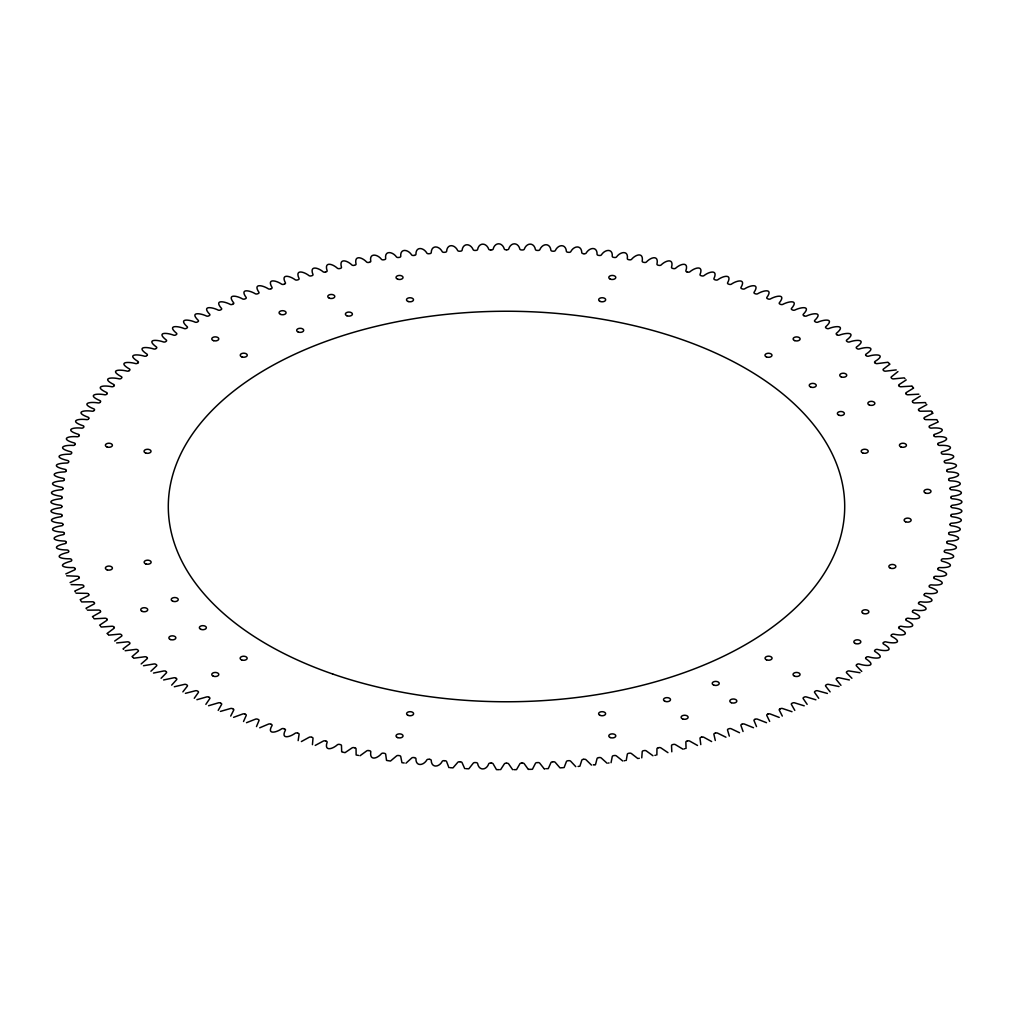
<?xml version="1.0" encoding="UTF-8"?>
<svg xmlns="http://www.w3.org/2000/svg" width="1013" height="1013" viewBox="0 0 1013 1013"><rect width="100%" height="100%" fill="white"/><g stroke="black" fill="none" stroke-linecap="round" stroke-linejoin="round"><path stroke-width="1.5" d="M671.796 751.798L671.53 745.733A1.874 1.089 0 0 1 672.784 744.568L673.328 744.441A1.874 1.089 0 0 1 675.532 744.707L682.965 749.189M656.867 754.976L656.956 748.822A1.874 1.089 0 0 1 658.298 747.771M641.761 757.851L642.217 751.709A1.874 1.089 0 0 1 643.622 750.684L644.167 750.582A1.874 1.089 0 0 1 646.345 750.937L652.967 755.749M611.054 762.688L612.257 756.572A1.874 1.089 0 0 1 613.777 755.609L614.347 755.533A1.874 1.089 0 0 1 616.461 755.964L622.754 761.004M595.505 764.638L597.075 758.547A1.874 1.089 0 0 1 598.658 757.623M256.479 726.587L258.973 720.61A1.874 1.089 0 0 0 258.112 719.407L257.758 719.268A1.874 1.089 0 0 0 255.377 719.205L246.488 722.7M579.854 766.271L581.791 760.219A1.874 1.089 0 0 1 583.425 759.332L583.463 759.319M564.102 767.601L566.406 761.586A1.874 1.089 0 0 1 568.09 760.725L568.66 760.674A1.874 1.089 0 0 1 570.699 761.232L575.777 766.651M205.854 704.364L209.767 698.641A1.874 1.089 0 0 0 209.21 697.375L209.096 697.324M500.599 769.677L504.335 763.916A1.874 1.089 0 0 1 506.209 763.194M171.678 685.13L176.604 679.672A1.874 1.089 0 0 0 176.275 678.393M161.092 678.279L166.347 672.923A1.874 1.089 0 0 0 166.094 671.632L165.815 671.442M150.912 671.214L156.483 665.972A1.874 1.089 0 0 0 156.319 664.667L155.977 664.427A1.874 1.089 0 0 0 153.824 663.996L143.504 665.731M898.936 627.161A1.874 1.089 0 0 0 899.151 628.453C911.865 634.733 902.431 636.151 893.707 634.125A1.874 1.089 0 0 0 891.693 634.708L891.478 634.923M141.174 663.946L147.062 658.817A1.874 1.089 0 0 0 146.974 657.513M129.411 370.505L129.601 370.327A1.874 1.089 0 0 0 129.537 369.023C117.331 362.046 127.575 361.35 135.653 363.591A1.874 1.089 0 0 0 137.73 363.097L137.983 362.882M883.475 642.597L883.716 642.381A1.874 1.089 0 0 1 885.767 641.849C893.897 643.913 904.153 643.04 891.655 636.367A1.874 1.089 0 0 1 891.402 634.999M883.437 642.635L883.425 642.647A1.874 1.089 0 0 0 883.463 643.977C895.555 650.903 885.539 651.688 877.347 649.409A1.874 1.089 0 0 0 875.27 649.903L874.979 650.143A1.874 1.089 0 0 0 874.928 651.486C886.679 658.729 876.41 659.184 868.483 656.791A1.874 1.089 0 0 0 866.368 657.247L866.178 657.399M138.034 362.831L138.059 362.819A1.874 1.089 0 0 0 138.072 361.514C126.232 354.221 136.679 353.841 144.517 356.209A1.874 1.089 0 0 0 146.632 355.753M405.96 763.22L411.683 758.028A1.874 1.089 0 0 1 413.773 757.547L414.266 757.61M889.958 364.148L883.564 368.96A1.874 1.089 0 0 0 883.399 370.327M146.91 355.538L146.974 355.487A1.874 1.089 0 0 0 147.062 354.183C135.615 346.585 146.214 346.522 153.824 349.004A1.874 1.089 0 0 0 155.964 348.599L156.065 348.51M114.672 641.039L121.459 636.291A1.874 1.089 0 0 0 121.598 634.999L121.307 634.708A1.874 1.089 0 0 0 119.293 634.125L108.771 635.138M156.205 348.409L156.319 348.333A1.874 1.089 0 0 0 156.483 347.028C145.682 339.228 156.103 339.342 163.562 341.989A1.874 1.089 0 0 0 165.714 341.622L166.094 341.368A1.874 1.089 0 0 0 166.347 340.077C155.875 331.935 166.601 332.479 173.704 335.189A1.874 1.089 0 0 0 175.895 334.86L176.275 334.607A1.874 1.089 0 0 0 176.604 333.328C166.55 324.983 177.44 325.755 184.265 328.579A1.874 1.089 0 0 0 186.468 328.301L186.873 328.06A1.874 1.089 0 0 0 187.278 326.781C177.819 318.285 188.633 319.272 195.218 322.197A1.874 1.089 0 0 0 197.434 321.969L197.852 321.729A1.874 1.089 0 0 0 198.333 320.463C189.266 311.662 200.105 313.004 206.551 316.043A1.874 1.089 0 0 0 208.779 315.853L209.21 315.625A1.874 1.089 0 0 0 209.767 314.359C201.22 305.432 212.008 306.99 218.251 310.117A1.874 1.089 0 0 0 220.479 309.965L220.923 309.75A1.874 1.089 0 0 0 221.568 308.509C213.528 299.379 224.253 301.19 230.293 304.419A1.874 1.089 0 0 0 232.534 304.318L232.572 304.305M856.745 664.617L856.681 664.667A1.874 1.089 0 0 0 856.517 665.972L861.759 671.442M857.023 664.427L857.036 664.401A1.874 1.089 0 0 1 859.176 663.996C866.786 666.478 877.372 666.402 865.938 658.817A1.874 1.089 0 0 1 866.026 657.513M859.986 672.721L849.438 671.011A1.874 1.089 0 0 0 847.286 671.378L847.02 671.556A1.874 1.089 0 0 0 846.665 672.923L851.908 678.279M906.217 379.938L899.151 384.547A1.874 1.089 0 0 0 898.936 385.839M360.033 755.749L366.655 750.937A1.874 1.089 0 0 1 368.833 750.582M849.375 679.964L839.296 677.811A1.874 1.089 0 0 0 837.105 678.14L837.017 678.204M913.625 388.068L906.293 392.538A1.874 1.089 0 0 0 905.989 393.816M836.725 678.393L836.751 678.368A1.874 1.089 0 0 0 836.396 679.672L840.967 685.358M839.03 686.548L828.735 684.421A1.874 1.089 0 0 0 826.532 684.699L826.127 684.94A1.874 1.089 0 0 0 825.722 686.219L830.128 691.879M818.732 698.286L814.667 692.537A1.874 1.089 0 0 1 815.148 691.271L815.566 691.031A1.874 1.089 0 0 1 817.782 690.803L827.406 693.449M80.154 599.709L88.27 595.72A1.874 1.089 0 0 0 88.802 594.454M932.846 413.291L924.73 417.28A1.874 1.089 0 0 0 924.198 418.546M301.368 741.554L309.104 737.312A1.874 1.089 0 0 1 311.333 737.147L311.46 737.185M804.221 705.82L794.749 702.883A1.874 1.089 0 0 0 792.521 703.035L792.103 703.237A1.874 1.089 0 0 0 791.432 704.491L794.8 710.392M792.001 711.696L782.707 708.581A1.874 1.089 0 0 0 780.466 708.682L780.061 708.859M780.466 708.682L780.035 708.872A1.874 1.089 0 0 0 779.288 710.113L782.302 716.077M232.623 304.28L232.99 304.115A1.874 1.089 0 0 0 233.712 302.887C226.431 293.681 236.789 295.568 242.677 298.987A1.874 1.089 0 0 0 244.931 298.924L245.399 298.734A1.874 1.089 0 0 0 246.184 297.505C239.347 288.148 249.679 290.313 255.377 293.795A1.874 1.089 0 0 0 257.631 293.783L258.112 293.593A1.874 1.089 0 0 0 258.973 292.39C252.579 282.868 262.899 285.299 268.394 288.857A1.874 1.089 0 0 0 270.648 288.895L270.914 288.794M769.677 721.421L766.816 715.495A1.874 1.089 0 0 1 767.601 714.266L768.044 714.089M767.639 714.254L768.069 714.076A1.874 1.089 0 0 1 770.323 714.013L779.212 717.419M766.512 722.7L757.749 719.268A1.874 1.089 0 0 0 755.369 719.217L754.976 719.369M754.888 719.407L754.913 719.395A1.874 1.089 0 0 0 754.027 720.61L756.521 726.587M753.495 727.727L744.606 724.143A1.874 1.089 0 0 0 742.352 724.105L742.111 724.194M271.079 288.743L271.129 288.718A1.874 1.089 0 0 0 272.066 287.54C266.419 278.031 276.283 280.449 281.69 284.197A1.874 1.089 0 0 0 283.944 284.273L284.286 284.159M741.985 724.232L741.921 724.257A1.874 1.089 0 0 0 740.934 725.46L743.061 731.5M284.412 284.121L284.412 284.121A1.874 1.089 0 0 0 285.451 282.944C280.411 273.32 289.997 275.878 295.264 279.803A1.874 1.089 0 0 0 297.505 279.93L298.025 279.778A1.874 1.089 0 0 0 299.088 278.626C294.58 268.914 304.014 271.649 309.104 275.688A1.874 1.089 0 0 0 311.333 275.853L311.852 275.713A1.874 1.089 0 0 0 312.992 274.586C309.193 265.089 318.247 267.609 323.172 271.851A1.874 1.089 0 0 0 325.388 272.066L325.426 272.054M725.941 737.211L717.736 733.197A1.874 1.089 0 0 0 715.495 733.07M715.431 733.095L715.013 733.222A1.874 1.089 0 0 0 713.912 734.374L715.305 740.478M701.629 737.147L701.604 737.16A1.874 1.089 0 0 1 703.896 737.312L711.633 741.554M701.338 737.236L701.148 737.287A1.874 1.089 0 0 0 700.008 738.414L700.793 744.606M697.526 745.479L689.828 741.149A1.874 1.089 0 0 0 687.612 740.934L687.371 740.997M325.528 272.028L325.92 271.927A1.874 1.089 0 0 0 327.136 270.826C323.894 261.151 332.644 263.836 337.468 268.293A1.874 1.089 0 0 0 339.672 268.559L340.216 268.432A1.874 1.089 0 0 0 341.482 267.356C338.773 257.733 347.307 260.442 351.967 265.039A1.874 1.089 0 0 0 354.157 265.343L354.195 265.33M687.245 741.035L687.08 741.073A1.874 1.089 0 0 0 685.864 742.174L686.054 748.43M684.864 748.721L684.155 748.898M354.677 265.229L354.702 265.229A1.874 1.089 0 0 0 356.044 264.178C353.955 254.681 362.16 257.226 366.655 262.063A1.874 1.089 0 0 0 368.833 262.418L369.314 262.329M658.437 747.746L658.843 747.657A1.874 1.089 0 0 1 661.033 747.961L667.947 752.646M655.652 755.217L654.917 755.369M153.507 673.063L163.562 671.011A1.874 1.089 0 0 1 165.714 671.378L165.739 671.391M639.292 758.294L638.557 758.42M626.237 760.459L627.313 754.292A1.874 1.089 0 0 1 628.769 753.305L629.326 753.203A1.874 1.089 0 0 1 631.479 753.596L637.823 758.547M624.996 760.662L624.249 760.776M609.054 762.954L608.294 763.055M414.266 255.39L413.773 255.453A1.874 1.089 0 0 1 411.683 254.972C408.138 249.249 399.958 248.084 400.743 256.428A1.874 1.089 0 0 1 399.223 257.391L398.653 257.467A1.874 1.089 0 0 1 396.539 257.036C392.879 251.642 384.345 250.059 385.687 258.619A1.874 1.089 0 0 1 384.231 259.695L383.674 259.797A1.874 1.089 0 0 1 381.521 259.404C377.608 254.06 369.011 252.706 370.783 261.291A1.874 1.089 0 0 1 369.378 262.316M598.873 757.597L599.227 757.547A1.874 1.089 0 0 1 601.317 758.028L607.04 763.22M595.251 764.663L594.504 764.752M593.998 764.815L593.238 764.891M583.64 759.307L583.995 759.269A1.874 1.089 0 0 1 586.058 759.788L591.465 765.094M896.214 369.922L885.767 371.151A1.874 1.089 0 0 1 883.703 370.619L883.691 370.593M578.828 766.372L578.068 766.436M563.342 767.651L562.57 767.702M561.797 767.765L560.012 767.879L555.327 762.46A1.874 1.089 0 0 0 553.263 761.776L552.908 761.789M546.488 768.69L548.286 768.601L550.945 762.637A1.874 1.089 0 0 1 552.68 761.814M545.209 768.753L544.437 768.791M537.624 762.561L537.764 762.561A1.874 1.089 0 0 1 539.764 763.207L544.184 768.804M918.804 394.184L908.192 394.779A1.874 1.089 0 0 1 906.242 394.12M529.85 769.361L532.42 769.285L535.446 763.371A1.874 1.089 0 0 1 537.232 762.586M529.33 769.374L528.558 769.399M490.761 249.97L491.267 249.958A1.874 1.089 0 0 0 493.103 249.198C494.851 241.993 502.296 242.031 504.335 249.084A1.874 1.089 0 0 0 506.209 249.806L506.538 249.806M521.948 763.042L522.303 763.03A1.874 1.089 0 0 1 524.228 763.713L528.305 769.399M521.872 763.042L521.758 763.042A1.874 1.089 0 0 0 519.897 763.802L516.516 769.639L513.946 769.665M512.654 769.677L508.665 763.916A1.874 1.089 0 0 0 506.791 763.194L506.424 763.194M506.753 249.806L506.753 249.806A1.874 1.089 0 0 0 508.665 249.084C510.742 242.094 518.137 242.006 519.897 249.198A1.874 1.089 0 0 0 521.733 249.958L522.303 249.97A1.874 1.089 0 0 0 524.228 249.287C526.595 242.512 534.066 242.158 535.446 249.629A1.874 1.089 0 0 0 537.232 250.414L537.802 250.439A1.874 1.089 0 0 0 539.764 249.793C542.424 243.247 550.008 242.626 550.945 250.363A1.874 1.089 0 0 0 552.68 251.186L553.225 251.224A1.874 1.089 0 0 0 555.263 250.629C558.163 244.272 565.786 243.589 566.406 251.414A1.874 1.089 0 0 0 568.09 252.275L568.66 252.326A1.874 1.089 0 0 0 570.699 251.768C573.839 245.602 581.589 244.753 581.791 252.781A1.874 1.089 0 0 0 583.425 253.668L583.919 253.719M81.635 601.937L92.297 601.773A1.874 1.089 0 0 1 94.146 602.507M499.32 769.677L496.484 769.639L493.103 763.802A1.874 1.089 0 0 0 491.267 763.042M491.052 763.042L490.697 763.03A1.874 1.089 0 0 0 488.773 763.713C486.481 770.488 478.921 770.956 477.604 763.473A1.874 1.089 0 0 0 475.768 762.586L475.198 762.561A1.874 1.089 0 0 0 473.236 763.207L468.816 768.804L465.739 768.652M71.138 584.59L81.787 584.856A1.874 1.089 0 0 1 83.56 585.666M460.067 761.789L460.244 761.801A1.874 1.089 0 0 1 462.055 762.637L464.714 768.601M459.991 761.789L459.851 761.776A1.874 1.089 0 0 0 457.737 762.371L452.988 767.879L449.924 767.664M66.681 575.777L77.317 576.258A1.874 1.089 0 0 1 79.027 577.093M444.872 760.725L444.91 760.725A1.874 1.089 0 0 1 446.594 761.586L448.898 767.601M444.34 760.674L444.365 760.674A1.874 1.089 0 0 0 442.301 761.232C439.186 767.398 431.386 768.234 431.209 760.219A1.874 1.089 0 0 0 429.575 759.332M429.36 759.307L429.006 759.269A1.874 1.089 0 0 0 426.942 759.788C423.624 765.739 415.583 766.778 415.925 758.547A1.874 1.089 0 0 0 414.342 757.623M404.2 762.992L401.946 762.688L400.743 756.572A1.874 1.089 0 0 0 399.223 755.609L398.767 755.546A1.874 1.089 0 0 0 396.539 755.964L390.499 761.042L387.017 760.51M368.998 750.608L369.378 750.684A1.874 1.089 0 0 1 370.783 751.709C369.365 761.004 377.127 758.762 381.521 753.596A1.874 1.089 0 0 1 383.674 753.203L384.231 753.305A1.874 1.089 0 0 1 385.687 754.292L386.523 760.421M358.564 755.457L356.133 754.976L356.044 748.822A1.874 1.089 0 0 0 354.702 747.771M354.601 747.746L354.259 747.683A1.874 1.089 0 0 0 351.967 747.961L345.053 752.646L342.647 752.115M341.685 751.899L341.482 745.644A1.874 1.089 0 0 0 340.216 744.568L339.71 744.454A1.874 1.089 0 0 0 337.468 744.707C332.606 749.139 323.843 751.785 327.136 742.174A1.874 1.089 0 0 0 325.92 741.073L325.857 741.06M583.995 253.731A1.874 1.089 0 0 0 586.058 253.212C589.401 247.286 597.429 246.222 597.075 254.453A1.874 1.089 0 0 0 598.658 255.377L599.227 255.453A1.874 1.089 0 0 0 601.317 254.972C604.85 249.249 613.017 248.134 612.257 256.428A1.874 1.089 0 0 0 613.777 257.391L614.347 257.467A1.874 1.089 0 0 0 616.461 257.036C620.146 251.655 628.617 250.059 627.313 258.619A1.874 1.089 0 0 0 628.769 259.695L629.326 259.797A1.874 1.089 0 0 0 631.479 259.404C635.822 254.25 643.698 251.971 642.217 261.291A1.874 1.089 0 0 0 643.622 262.316L644.167 262.418A1.874 1.089 0 0 0 646.345 262.063C650.878 257.112 658.994 254.744 656.956 264.178A1.874 1.089 0 0 0 658.298 265.229L658.843 265.343A1.874 1.089 0 0 0 661.033 265.039C665.718 260.341 674.152 257.859 671.518 267.356A1.874 1.089 0 0 0 672.784 268.432L673.328 268.559A1.874 1.089 0 0 0 675.532 268.293C680.394 263.823 689.068 261.24 685.864 270.826A1.874 1.089 0 0 0 687.08 271.927L687.245 271.965M687.08 271.927L687.612 272.066A1.874 1.089 0 0 0 689.828 271.851C694.766 267.622 703.908 264.849 700.008 274.586A1.874 1.089 0 0 0 701.148 275.713L701.667 275.853A1.874 1.089 0 0 0 703.896 275.688C708.973 271.636 718.394 269.065 713.912 278.626A1.874 1.089 0 0 0 714.975 279.778L715.495 279.93A1.874 1.089 0 0 0 717.736 279.803C722.965 275.891 732.665 273.396 727.549 282.944A1.874 1.089 0 0 0 728.562 284.109L729.056 284.273A1.874 1.089 0 0 0 731.31 284.197C736.704 280.398 746.48 278.233 740.934 287.54A1.874 1.089 0 0 0 741.871 288.718L742.352 288.895A1.874 1.089 0 0 0 744.606 288.857C750.013 285.349 760.37 282.855 754.077 292.301A1.874 1.089 0 0 0 754.888 293.593L755.369 293.783A1.874 1.089 0 0 0 757.623 293.795C763.321 290.3 773.641 288.148 766.816 297.505A1.874 1.089 0 0 0 767.601 298.734L768.069 298.924A1.874 1.089 0 0 0 770.323 298.987C776.237 295.606 786.645 293.656 779.288 302.887A1.874 1.089 0 0 0 780.01 304.115L780.466 304.318A1.874 1.089 0 0 0 782.707 304.419C788.772 301.165 799.333 299.481 791.432 308.509A1.874 1.089 0 0 0 792.077 309.75L792.521 309.965A1.874 1.089 0 0 0 794.749 310.105C800.878 307.066 811.793 305.42 803.296 314.283A1.874 1.089 0 0 0 803.79 315.625L803.816 315.638M325.755 741.035L325.49 740.959A1.874 1.089 0 0 0 323.172 741.149L315.233 745.416M312.435 744.669L312.992 738.414A1.874 1.089 0 0 0 311.852 737.287M815.908 699.806L806.449 696.957A1.874 1.089 0 0 0 804.221 697.147L803.816 697.362A1.874 1.089 0 0 0 803.233 698.641L807.146 704.364M298.151 740.617L299.088 734.374A1.874 1.089 0 0 0 298.025 733.222L297.86 733.184M284.134 728.79L284.438 728.891A1.874 1.089 0 0 1 285.438 730.056C280.373 739.743 290.009 737.122 295.264 733.197A1.874 1.089 0 0 1 297.505 733.07M284.007 728.74L283.969 728.727A1.874 1.089 0 0 0 281.69 728.803C276.245 732.627 266.444 734.957 272.066 725.46A1.874 1.089 0 0 0 271.129 724.282L271.104 724.27M270.914 724.206L270.648 724.105A1.874 1.089 0 0 0 268.394 724.143L259.721 727.803M243.538 721.509L246.184 715.495A1.874 1.089 0 0 0 245.399 714.266L245.045 714.127M233.585 717.331L242.677 714.013A1.874 1.089 0 0 1 244.931 714.076M230.698 716.077L233.712 710.113A1.874 1.089 0 0 0 232.99 708.885L232.965 708.872M739.528 732.716L731.31 728.803A1.874 1.089 0 0 0 729.056 728.727L728.588 728.879A1.874 1.089 0 0 0 727.549 730.056L729.322 736.122M232.623 708.72L232.572 708.695A1.874 1.089 0 0 0 230.293 708.581L220.403 711.417M218.2 710.392L221.568 704.491A1.874 1.089 0 0 0 220.923 703.25L220.923 703.25M208.577 705.732L218.251 702.883A1.874 1.089 0 0 1 220.479 703.035M803.866 315.663L804.221 315.853A1.874 1.089 0 0 0 806.449 316.043C812.882 312.979 823.658 311.789 814.667 320.463A1.874 1.089 0 0 0 815.148 321.729L815.566 321.969A1.874 1.089 0 0 0 817.782 322.197C824.392 319.298 835.231 318.259 825.722 326.781A1.874 1.089 0 0 0 826.127 328.06L826.532 328.301A1.874 1.089 0 0 0 828.735 328.579C835.624 325.755 846.349 325.046 836.396 333.328A1.874 1.089 0 0 0 836.725 334.607L836.789 334.657M208.995 697.261L208.83 697.185A1.874 1.089 0 0 0 206.551 696.957L196.902 699.704M194.268 698.286L198.333 692.537A1.874 1.089 0 0 0 197.852 691.271L197.434 691.031A1.874 1.089 0 0 0 195.218 690.803L185.417 693.348M182.872 691.879L187.278 686.219A1.874 1.089 0 0 0 186.873 684.94L186.468 684.699A1.874 1.089 0 0 0 184.265 684.421L174.312 686.763M836.865 334.708L837.105 334.86A1.874 1.089 0 0 0 839.296 335.189C846.374 332.467 857.112 332.049 846.653 340.077A1.874 1.089 0 0 0 846.906 341.368L847.286 341.622A1.874 1.089 0 0 0 849.438 341.989C856.833 339.342 867.331 339.342 856.517 347.028A1.874 1.089 0 0 0 856.681 348.333L857.036 348.599A1.874 1.089 0 0 0 859.176 349.004C866.735 346.522 877.271 346.763 865.938 354.183A1.874 1.089 0 0 0 866.026 355.487M175.971 678.191L175.92 678.153A1.874 1.089 0 0 0 173.704 677.811L163.625 679.964M866.09 355.538L866.368 355.753A1.874 1.089 0 0 0 868.483 356.209C876.118 353.866 886.603 354.284 875.029 361.438A1.874 1.089 0 0 0 874.941 362.819L875.143 362.996M146.948 657.5L146.632 657.247A1.874 1.089 0 0 0 144.517 656.791L133.944 658.197M133.349 657.716L132.614 657.108M132.032 656.614L138.072 651.486A1.874 1.089 0 0 0 138.059 650.181L137.781 649.941A1.874 1.089 0 0 0 135.653 649.409L125.143 650.726M875.207 363.047L875.245 363.085A1.874 1.089 0 0 0 877.347 363.591L887.857 362.274M888.135 362.527L889.401 363.642M123.599 649.358L123.042 648.852L129.537 643.977A1.874 1.089 0 0 0 129.601 642.673L129.601 642.673M129.423 642.508L129.373 642.457A1.874 1.089 0 0 0 127.233 641.849L116.66 642.951M897.936 371.581L891.655 376.633A1.874 1.089 0 0 0 891.402 378.001L891.693 378.292A1.874 1.089 0 0 0 893.707 378.875L904.229 377.862L904.976 378.634M108.277 634.619L107.403 633.707M107.15 633.454L113.849 628.453A1.874 1.089 0 0 0 114.064 627.161M911.877 386.08L901.19 386.751A1.874 1.089 0 0 1 899.215 386.13M912.118 386.346L913.169 387.536M100.414 626.123L101.237 627.047L111.81 626.249A1.874 1.089 0 0 1 113.785 626.87M99.603 625.198L106.707 620.463A1.874 1.089 0 0 0 107.011 619.184M93.652 618.145L94.196 618.816L104.808 618.221A1.874 1.089 0 0 1 106.758 618.88M92.892 617.196L92.462 616.651L100.059 612.346A1.874 1.089 0 0 0 100.439 611.067M920.323 396.07L912.941 400.654A1.874 1.089 0 0 0 912.561 401.933M87.46 610.168L98.299 610.054A1.874 1.089 0 0 1 100.211 610.75M925.945 403.389L925.338 402.566L914.701 402.946A1.874 1.089 0 0 1 912.789 402.25M86.548 608.927L86.054 608.243L93.918 604.09A1.874 1.089 0 0 0 94.374 602.811M926.844 404.618L919.209 408.847A1.874 1.089 0 0 0 918.626 410.189M931.833 411.759L931.365 411.063L920.703 411.227A1.874 1.089 0 0 1 918.854 410.493M81.167 601.241L80.711 600.544M931.922 411.898L932.656 413.013M76.038 593.175L86.789 593.365A1.874 1.089 0 0 1 88.6 594.137M937.304 420.382L936.873 419.686L926.211 419.635A1.874 1.089 0 0 1 924.4 418.863M75.279 591.909L74.785 591.06L83.129 587.236A1.874 1.089 0 0 0 83.737 585.983M937.797 421.231L938.215 421.94L929.871 425.764A1.874 1.089 0 0 0 929.263 427.017M70.087 582.602L78.508 578.651A1.874 1.089 0 0 0 79.191 577.41M65.82 573.902L74.405 569.99A1.874 1.089 0 0 0 75.165 568.762M75.025 568.432A1.874 1.089 0 0 0 73.354 567.559C62.224 567.938 56.893 564.95 70.834 561.24A1.874 1.089 0 0 0 71.657 560.037M71.543 559.708A1.874 1.089 0 0 0 69.935 558.796C58.501 558.923 53.841 555.732 67.782 552.427A1.874 1.089 0 0 0 68.694 551.237M68.593 550.907A1.874 1.089 0 0 0 67.035 549.97C55.246 549.869 51.511 546.551 65.275 543.563A1.874 1.089 0 0 0 66.25 542.386M66.174 542.056A1.874 1.089 0 0 0 64.68 541.081C52.473 540.689 49.371 537.308 63.3 534.649A1.874 1.089 0 0 0 64.351 533.496M64.288 533.167A1.874 1.089 0 0 0 62.857 532.167C50.397 531.508 48.219 527.988 61.869 525.709A1.874 1.089 0 0 0 62.983 524.569M62.945 524.24A1.874 1.089 0 0 0 61.578 523.215C48.89 522.277 47.586 518.681 60.983 516.731A1.874 1.089 0 0 0 62.16 515.63M62.148 515.288A1.874 1.089 0 0 0 60.831 514.237C47.915 513.034 47.51 509.336 60.641 507.754A1.874 1.089 0 0 0 61.882 506.665M61.882 506.335A1.874 1.089 0 0 0 60.641 505.246C47.345 503.702 47.864 500.055 60.831 498.763A1.874 1.089 0 0 0 62.148 497.712M62.16 497.37A1.874 1.089 0 0 0 60.983 496.269C47.548 494.331 48.903 490.71 61.578 489.786A1.874 1.089 0 0 0 62.945 488.76M62.983 488.431A1.874 1.089 0 0 0 61.869 487.291C48.231 484.999 50.397 481.504 62.857 480.833A1.874 1.089 0 0 0 64.288 479.833M64.351 479.504A1.874 1.089 0 0 0 63.3 478.351C49.485 475.717 52.537 472.299 64.68 471.919A1.874 1.089 0 0 0 66.174 470.944M66.25 470.614A1.874 1.089 0 0 0 65.275 469.437C51.308 466.461 55.209 463.156 67.035 463.03A1.874 1.089 0 0 0 68.593 462.093M68.694 461.763A1.874 1.089 0 0 0 67.782 460.573C53.524 457.18 58.564 454.115 69.935 454.204A1.874 1.089 0 0 0 71.543 453.292M71.657 452.963A1.874 1.089 0 0 0 70.834 451.76C57.083 448.404 62.3 444.758 73.354 445.441A1.874 1.089 0 0 0 75.025 444.568M75.165 444.238A1.874 1.089 0 0 0 74.405 443.01C60.628 439.275 66.579 435.856 77.317 436.742A1.874 1.089 0 0 0 79.027 435.907M79.191 435.59A1.874 1.089 0 0 0 78.508 434.349C64.845 430.259 71.29 427.055 81.787 428.144A1.874 1.089 0 0 0 83.56 427.334M83.737 427.017A1.874 1.089 0 0 0 83.129 425.764C69.517 421.294 76.608 418.369 86.789 419.635A1.874 1.089 0 0 0 88.6 418.863M88.802 418.546A1.874 1.089 0 0 0 88.27 417.28C74.747 412.43 82.433 409.796 92.297 411.227A1.874 1.089 0 0 0 94.146 410.493M94.374 410.189A1.874 1.089 0 0 0 93.918 408.91C80.496 403.681 88.789 401.351 98.299 402.946A1.874 1.089 0 0 0 100.211 402.25M100.439 401.933A1.874 1.089 0 0 0 100.059 400.654C86.903 395.083 95.513 393.031 104.808 394.779A1.874 1.089 0 0 0 106.758 394.12M107.011 393.816A1.874 1.089 0 0 0 106.707 392.538C93.766 386.611 102.794 384.864 111.81 386.751A1.874 1.089 0 0 0 113.785 386.13M114.064 385.839A1.874 1.089 0 0 0 113.849 384.547C101.135 378.267 110.569 376.849 119.293 378.875A1.874 1.089 0 0 0 121.307 378.292L121.598 378.001A1.874 1.089 0 0 0 121.459 376.709C108.923 370.049 118.901 369.036 127.233 371.151A1.874 1.089 0 0 0 129.297 370.619M414.342 255.377A1.874 1.089 0 0 0 415.925 254.453C415.685 246.273 423.573 247.273 426.942 253.212A1.874 1.089 0 0 0 429.006 253.731L429.575 253.668A1.874 1.089 0 0 0 431.209 252.781C431.386 244.728 439.148 245.627 442.301 251.768A1.874 1.089 0 0 0 444.34 252.326L444.91 252.275A1.874 1.089 0 0 0 446.594 251.414C447.164 243.513 454.824 244.298 457.737 250.629A1.874 1.089 0 0 0 459.737 251.224L460.307 251.186A1.874 1.089 0 0 0 462.055 250.363C463.03 242.677 470.576 243.272 473.236 249.793A1.874 1.089 0 0 0 475.198 250.439L475.781 250.414A1.874 1.089 0 0 0 477.566 249.629C478.959 242.221 486.392 242.525 488.773 249.287A1.874 1.089 0 0 0 490.697 249.97M929.44 427.334A1.874 1.089 0 0 0 931.213 428.144C941.723 427.055 948.155 430.259 934.493 434.349A1.874 1.089 0 0 0 933.809 435.59M933.973 435.907A1.874 1.089 0 0 0 935.683 436.742C946.433 435.856 952.359 439.287 938.595 443.01A1.874 1.089 0 0 0 937.835 444.238M937.975 444.568A1.874 1.089 0 0 0 939.646 445.441C950.397 444.77 956.133 448.316 942.305 451.709A1.874 1.089 0 0 0 941.343 452.963M941.457 453.292A1.874 1.089 0 0 0 943.065 454.204C954.373 453.735 958.982 457.585 945.218 460.573A1.874 1.089 0 0 0 944.306 461.763M944.407 462.093A1.874 1.089 0 0 0 945.965 463.03C957.678 462.802 961.312 466.841 947.725 469.437A1.874 1.089 0 0 0 946.75 470.614M946.826 470.944A1.874 1.089 0 0 0 948.333 471.919C960.324 471.944 963.173 476.123 949.7 478.351A1.874 1.089 0 0 0 948.649 479.504M948.712 479.833A1.874 1.089 0 0 0 950.143 480.833C962.413 481.137 964.465 485.417 951.131 487.291A1.874 1.089 0 0 0 950.017 488.431M950.055 488.76A1.874 1.089 0 0 0 951.422 489.786C963.933 490.368 965.224 494.737 952.017 496.269A1.874 1.089 0 0 0 950.84 497.37M950.852 497.712A1.874 1.089 0 0 0 952.169 498.763C964.933 499.65 965.351 504.043 952.359 505.246A1.874 1.089 0 0 0 951.118 506.335M951.118 506.665A1.874 1.089 0 0 0 952.359 507.754C965.262 508.982 964.933 513.376 952.169 514.237A1.874 1.089 0 0 0 950.852 515.288M950.84 515.63A1.874 1.089 0 0 0 952.017 516.731C965.11 518.301 963.945 522.645 951.422 523.215A1.874 1.089 0 0 0 950.055 524.24M950.017 524.569A1.874 1.089 0 0 0 951.131 525.709C964.465 527.558 962.35 531.838 950.143 532.167A1.874 1.089 0 0 0 948.712 533.167M948.649 533.496A1.874 1.089 0 0 0 949.7 534.649C963.148 536.852 960.273 541.056 948.32 541.081A1.874 1.089 0 0 0 946.826 542.056M946.75 542.386A1.874 1.089 0 0 0 947.725 543.563C961.236 546.159 957.665 550.211 945.965 549.97A1.874 1.089 0 0 0 944.407 550.907M944.306 551.237A1.874 1.089 0 0 0 945.218 552.427C958.817 555.377 954.461 559.277 943.065 558.796A1.874 1.089 0 0 0 941.457 559.708M941.343 560.037A1.874 1.089 0 0 0 942.166 561.24C955.854 564.545 950.713 568.217 939.646 567.559A1.874 1.089 0 0 0 937.975 568.432M937.835 568.762A1.874 1.089 0 0 0 938.595 569.99C952.245 573.675 946.484 577.169 935.683 576.258A1.874 1.089 0 0 0 933.973 577.093M933.809 577.41A1.874 1.089 0 0 0 934.493 578.651C948.092 582.728 941.71 585.97 931.213 584.856A1.874 1.089 0 0 0 929.44 585.666M929.263 585.983A1.874 1.089 0 0 0 929.871 587.236C943.407 591.668 936.405 594.656 926.211 593.365A1.874 1.089 0 0 0 924.4 594.137M924.198 594.454A1.874 1.089 0 0 0 924.73 595.72C938.19 600.519 930.592 603.204 920.703 601.773A1.874 1.089 0 0 0 918.854 602.507M918.626 602.811A1.874 1.089 0 0 0 919.082 604.09C932.403 609.294 924.312 611.662 914.701 610.054A1.874 1.089 0 0 0 912.789 610.75M912.561 611.067A1.874 1.089 0 0 0 912.941 612.346C926.085 617.905 917.512 619.981 908.192 618.221A1.874 1.089 0 0 0 906.242 618.88M905.989 619.184A1.874 1.089 0 0 0 906.293 620.463C919.171 626.376 910.206 628.161 901.19 626.249A1.874 1.089 0 0 0 899.215 626.87M332.733 674.025A338.215 195.268 0 0 0 844.665 509.628A338.215 195.268 0 0 0 342.103 335.86A338.215 195.268 0 0 0 332.733 674.025M145.872 563.962A3.52 2.039 0 0 0 151.152 562.202A3.52 2.039 0 0 0 145.872 560.442A3.52 2.039 0 0 0 145.872 563.962M145.771 453.064A3.52 2.039 0 0 0 151.051 451.304A3.52 2.039 0 0 0 145.771 449.544A3.52 2.039 0 0 0 145.771 453.064M241.98 356.969A3.52 2.039 0 0 0 247.273 355.208A3.52 2.039 0 0 0 241.98 353.448A3.52 2.039 0 0 0 241.98 356.969M408.239 301.532A3.52 2.039 0 0 0 413.519 299.772A3.52 2.039 0 0 0 408.239 298.012A3.52 2.039 0 0 0 408.239 301.532M600.114 301.418A3.52 2.039 0 0 0 605.673 299.949A3.52 2.039 0 0 0 600.696 297.911A3.52 2.039 0 0 0 600.114 301.418M766.436 356.943A3.52 2.039 0 0 0 771.982 355.474A3.52 2.039 0 0 0 767.018 353.436A3.52 2.039 0 0 0 766.436 356.943M862.645 452.925A3.52 2.039 0 0 0 868.204 451.456A3.52 2.039 0 0 0 863.241 449.417A3.52 2.039 0 0 0 862.645 452.925M766.512 659.856A3.52 2.039 0 0 0 772.058 658.399A3.52 2.039 0 0 0 767.094 656.348A3.52 2.039 0 0 0 766.512 659.856M600.063 715.368A3.52 2.039 0 0 0 605.622 713.912A3.52 2.039 0 0 0 600.646 711.86A3.52 2.039 0 0 0 600.063 715.368M408.049 715.368A3.52 2.039 0 0 0 413.608 713.912A3.52 2.039 0 0 0 408.632 711.86A3.52 2.039 0 0 0 408.049 715.368M241.588 659.919A3.52 2.039 0 0 0 247.147 658.45A3.52 2.039 0 0 0 242.17 656.411A3.52 2.039 0 0 0 241.588 659.919M890.3 568.141A3.52 2.039 0 0 0 895.859 566.672A3.52 2.039 0 0 0 890.896 564.634A3.52 2.039 0 0 0 890.3 568.141M925.439 493.014A3.52 2.039 0 0 0 930.998 491.546A3.52 2.039 0 0 0 926.034 489.507A3.52 2.039 0 0 0 925.439 493.014M863.304 613.46A3.52 2.039 0 0 0 868.863 612.004A3.52 2.039 0 0 0 863.899 609.953A3.52 2.039 0 0 0 863.304 613.46M905.584 521.796A3.52 2.039 0 0 0 911.143 520.327A3.52 2.039 0 0 0 906.166 518.289A3.52 2.039 0 0 0 905.584 521.796M855.289 643.496A3.52 2.039 0 0 0 860.835 642.039A3.52 2.039 0 0 0 855.871 639.988A3.52 2.039 0 0 0 855.289 643.496M142.251 611.409A3.52 2.039 0 0 0 147.733 609.864A3.52 2.039 0 0 0 142.681 607.901A3.52 2.039 0 0 0 142.251 611.409M610.244 737.553A3.52 2.039 0 0 0 615.79 736.096A3.52 2.039 0 0 0 610.826 734.045A3.52 2.039 0 0 0 610.244 737.553M838.878 415.216A3.52 2.039 0 0 0 844.373 413.671A3.52 2.039 0 0 0 839.308 411.709A3.52 2.039 0 0 0 838.878 415.216M869.382 405.048A3.52 2.039 0 0 0 874.865 403.503A3.52 2.039 0 0 0 869.812 401.541A3.52 2.039 0 0 0 869.382 405.048M810.755 387.093A3.52 2.039 0 0 0 816.25 385.548A3.52 2.039 0 0 0 811.185 383.585A3.52 2.039 0 0 0 810.755 387.093M841.259 376.925A3.52 2.039 0 0 0 846.741 375.38A3.52 2.039 0 0 0 841.689 373.417A3.52 2.039 0 0 0 841.259 376.925M280.601 314.41A3.52 2.039 0 0 0 286.084 312.865A3.52 2.039 0 0 0 281.019 310.89A3.52 2.039 0 0 0 280.601 314.41M298.215 332.023A3.52 2.039 0 0 0 303.697 330.479A3.52 2.039 0 0 0 298.632 328.503A3.52 2.039 0 0 0 298.215 332.023M329.314 298.177A3.52 2.039 0 0 0 334.796 296.632A3.52 2.039 0 0 0 329.731 294.656A3.52 2.039 0 0 0 329.314 298.177M346.915 315.777A3.52 2.039 0 0 0 352.41 314.233A3.52 2.039 0 0 0 347.345 312.27A3.52 2.039 0 0 0 346.915 315.777M170.374 639.532A3.52 2.039 0 0 0 175.857 637.987A3.52 2.039 0 0 0 170.804 636.025A3.52 2.039 0 0 0 170.374 639.532M200.878 629.364A3.52 2.039 0 0 0 206.361 627.819A3.52 2.039 0 0 0 201.296 625.857A3.52 2.039 0 0 0 200.878 629.364M172.754 601.241A3.52 2.039 0 0 0 178.237 599.696A3.52 2.039 0 0 0 173.172 597.733A3.52 2.039 0 0 0 172.754 601.241M731.335 702.718A3.52 2.039 0 0 0 736.831 701.173A3.52 2.039 0 0 0 731.766 699.198A3.52 2.039 0 0 0 731.335 702.718M713.734 685.105A3.52 2.039 0 0 0 719.217 683.56A3.52 2.039 0 0 0 714.152 681.597A3.52 2.039 0 0 0 713.734 685.105M682.635 718.951A3.52 2.039 0 0 0 688.118 717.407A3.52 2.039 0 0 0 683.053 715.444A3.52 2.039 0 0 0 682.635 718.951M665.022 701.338A3.52 2.039 0 0 0 670.505 699.793A3.52 2.039 0 0 0 665.44 697.83A3.52 2.039 0 0 0 665.022 701.338M397.767 279.233A3.52 2.039 0 0 0 403.047 277.473A3.52 2.039 0 0 0 397.767 275.701A3.52 2.039 0 0 0 397.767 279.233M610.244 279.119A3.52 2.039 0 0 0 615.79 277.663A3.52 2.039 0 0 0 610.826 275.612A3.52 2.039 0 0 0 610.244 279.119M794.572 340.583A3.52 2.039 0 0 0 800.118 339.127A3.52 2.039 0 0 0 795.154 337.076A3.52 2.039 0 0 0 794.572 340.583M900.874 446.923A3.52 2.039 0 0 0 906.432 445.454A3.52 2.039 0 0 0 901.456 443.415A3.52 2.039 0 0 0 900.874 446.923M794.496 676.14A3.52 2.039 0 0 0 800.055 674.671A3.52 2.039 0 0 0 795.078 672.632A3.52 2.039 0 0 0 794.496 676.14M397.476 737.553A3.52 2.039 0 0 0 403.035 736.096A3.52 2.039 0 0 0 398.071 734.045A3.52 2.039 0 0 0 397.476 737.553M107.125 569.863A3.52 2.039 0 0 0 112.418 568.103A3.52 2.039 0 0 0 107.125 566.343A3.52 2.039 0 0 0 107.125 569.863M107.125 447.024A3.52 2.039 0 0 0 112.418 445.264A3.52 2.039 0 0 0 107.125 443.504A3.52 2.039 0 0 0 107.125 447.024M213.502 340.647A3.52 2.039 0 0 0 218.795 338.886A3.52 2.039 0 0 0 213.515 337.126A3.52 2.039 0 0 0 213.502 340.647M213.224 676.14A3.52 2.039 0 0 0 218.783 674.671A3.52 2.039 0 0 0 213.806 672.632A3.52 2.039 0 0 0 213.224 676.14"/></g></svg>
